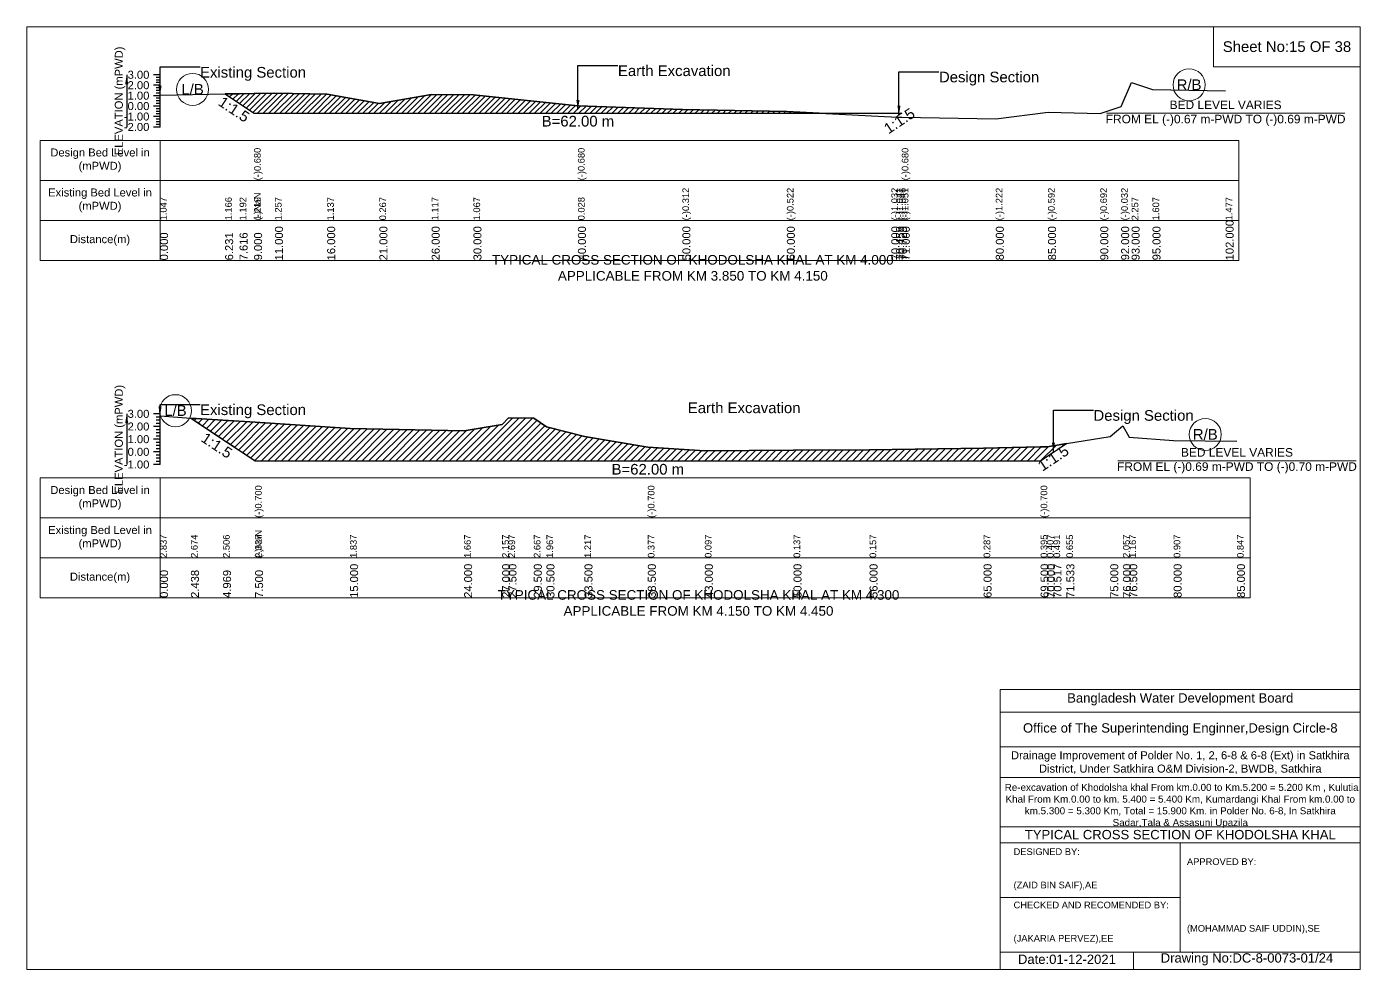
# Model space of a CAD drawing. Header units: inches. Extents: x 93000 to 476000, y -4242 to 0.
# Drawn here: x 240000 to 246000, y -4242 to 0 of the extents above; entities that cross this region are included whole.
import ezdxf

# ---------------------------------------------------------------- set-up
doc = ezdxf.new("R2010")
doc.units = ezdxf.units.IN
doc.header["$LTSCALE"] = 7
doc.header["$MEASUREMENT"] = 0
doc.linetypes.add('DASHED', pattern=[0.75, 0.5, -0.25])
for name, color, linetype, lineweight in [('Cross section Data Border', 7, 'Continuous', 9), ('Cross Section Labels', 7, 'Continuous', 9), ('Design_Bed_Level for Xsection', 7, 'DASHED', 25), ('Existing_Bed_Level for Xsection', 7, 'Continuous', 25), ('Long Section Labels', 7, 'Continuous', 9)]:
    doc.layers.add(name, color=color, linetype=linetype, lineweight=lineweight)
doc.styles.get("Standard").update_dxf_attribs({"font": 'arial.ttf'})
doc.dimstyles.get("Standard").update_dxf_attribs({"dimtxt": 0.18, "dimasz": 0.18, "dimexe": 0.18, "dimexo": 0.0625, "dimgap": 0.09, "dimtad": 0, "dimtih": 1, "dimtoh": 1, "dimdec": 4, "dimzin": 0, "dimdsep": 46, "dimtxsty": 'Standard', "dimcen": 0.09, "dimadec": 0, "dimazin": 0, "dimtfac": 1, "dimtdec": 4, "dimtofl": 0, "dimtmove": 0, "dimatfit": 3, "dimfxl": 1, "dimtolj": 1, "dimtzin": 0, "dimarcsym": 0})

msp = doc.modelspace()

# ---------------------------------------------------------------- hatches: boundary and pattern name
at = {"layer": 'Existing_Bed_Level for Xsection'}
h = msp.add_hatch(dxfattribs=at)
h.set_pattern_fill('ANSI31', color=256, scale=141, style=0)
h.paths.add_polyline_path([(240892.9, -302.8), (240957.9, -346.1), (241023, -389.5), (241117, -389.5), (241352, -389.5), (241587, -389.5), (241822, -389.5), (242010, -389.5), (242480, -389.5), (242950, -389.5), (243420, -389.5), (243565.6, -389.5), (243420, -382.1), (242950, -372.2), (242480, -356.3), (242010, -307.4), (241822, -305.1), (241587, -345), (241352, -304.1), (241117, -298.5), (241023, -300.3), (240957.9, -301.5)])
h = msp.add_hatch(dxfattribs=at)
h.set_pattern_fill('ANSI31', color=256, scale=171, style=0)
h.paths.add_polyline_path([(240739, -1761.1), (240883.2, -1857.3), (241027.5, -1953.4), (241455, -1953.4), (241968, -1953.4), (242139, -1953.4), (242167.5, -1953.4), (242281.5, -1953.4), (242338.5, -1953.4), (242509.5, -1953.4), (242794.5, -1953.4), (243051, -1953.4), (243450, -1953.4), (243792, -1953.4), (244305, -1953.4), (244561.5, -1953.4), (244590, -1934.4), (244619.4, -1914.8), (244677.4, -1876.2), (244619.4, -1885.6), (244590, -1890.3), (244561.5, -1891), (244305, -1897.2), (243792, -1904.6), (243450, -1905.7), (243051, -1908), (242794.5, -1892), (242509.5, -1844.2), (242338.5, -1801.4), (242281.5, -1761.5), (242167.5, -1759.8), (242139, -1790.6), (241968, -1818.5), (241455, -1808.8), (241027.5, -1780.3), (240883.2, -1770.7)])

# ---------------------------------------------------------------- linework, layer by layer
at = {"layer": 'Cross section Data Border'}
for points in [[(240000, 0), (246000, 0), (246000, -4242), (240000, -4242)], [(245340, 0), (246000, 0), (246000, -180), (245340, -180)], [(240060, -511.6), (245454, -511.6), (245454, -1051.6), (240060, -1051.6)], [(240060, -2030.5), (245505, -2030.5), (245505, -2570.5), (240060, -2570.5)]]:
    msp.add_lwpolyline(points, close=True, dxfattribs=at)
for points in [[(240600, -511.6), (240600, -1051.6)], [(240060, -691.6), (245454, -691.6)], [(240060, -871.6), (245454, -871.6)], [(240600, -2030.5), (240600, -2570.5)], [(240060, -2210.5), (245505, -2210.5)], [(240060, -2390.5), (245505, -2390.5)], [(244380, -4242), (244380, -2982), (246000, -2982)], [(244380, -3084), (246000, -3084)], [(244380, -3240), (246000, -3240)], [(244380, -3378), (246000, -3378)], [(244380, -3600), (246000, -3600)], [(244380, -3672), (246000, -3672)], [(245190, -3672), (245190, -4164)], [(244380, -3918), (245190, -3918)], [(244380, -4164), (246000, -4164)], [(244980, -4164), (244980, -4242)]]:
    msp.add_lwpolyline(points, dxfattribs=at)
at = {"layer": 'Cross Section Labels'}
for points in [[(244858.2, -389.5), (245929.8, -389.5)], [(244909.2, -1953.4), (245980.8, -1953.4)]]:
    msp.add_lwpolyline(points, dxfattribs=at)
for centre in [(240746.4, -282.1), (245229.5, -261.6), (240669.5, -1728), (245302.5, -1835)]:
    msp.add_circle(centre, 72, dxfattribs=at)
at = {"layer": 'Design_Bed_Level for Xsection'}
for points in [[(240892.9, -302.8), (240957.9, -346.1), (241023, -389.5), (242480, -389.5), (243937, -389.5), (243924.3, -398), (243911.6, -406.5)], [(240739, -1761.1), (240883.2, -1857.3), (241027.5, -1953.4), (242794.5, -1953.4), (244561.5, -1953.4), (244619.4, -1914.8), (244677.4, -1876.2)]]:
    msp.add_lwpolyline(points, dxfattribs=at)
at = {"layer": 'Existing_Bed_Level for Xsection'}
for points in [[(240600, -216.6), (240570, -216.6)], [(240600, -228.3), (240582, -228.3)], [(240600, -451.6), (240600, -404.6), (240600, -357.6), (240600, -310.6), (240600, -263.6), (240600, -216.6)], [(240600, -263.6), (240570, -263.6)], [(240600, -240.1), (240582, -240.1)], [(240600, -251.8), (240582, -251.8)], [(240600, -275.3), (240582, -275.3)], [(240600, -287.1), (240582, -287.1)], [(240600, -298.8), (240582, -298.8)], [(240600, -308.4), (240892.9, -302.8), (240957.9, -301.5), (241023, -300.3), (241023, -300.3), (241117, -298.5), (241352, -304.1), (241587, -345), (241822, -305.1), (242010, -307.4), (242480, -356.3), (242480, -356.3), (242950, -372.2), (243420, -382.1), (243890, -406.1), (243911.6, -406.5), (243924.3, -406.7), (243937, -407), (243937, -407), (244360, -415), (244595, -385.4), (244830, -390.1), (244924, -359.1), (244971, -251.5), (245065, -282), (245394, -288.1)], [(240600, -310.6), (240570, -310.6)], [(240600, -357.6), (240570, -357.6)], [(240600, -322.3), (240582, -322.3)], [(240600, -334.1), (240582, -334.1)], [(240600, -345.8), (240582, -345.8)], [(240600, -404.6), (240570, -404.6)], [(240600, -369.3), (240582, -369.3)], [(240600, -381.1), (240582, -381.1)], [(240600, -392.8), (240582, -392.8)], [(240600, -416.3), (240582, -416.3)], [(240600, -451.6), (240570, -451.6)], [(240600, -428.1), (240582, -428.1)], [(240600, -439.8), (240582, -439.8)], [(240600, -1742.5), (240570, -1742.5)], [(240600, -1799.5), (240570, -1799.5)], [(240600, -1756.8), (240582, -1756.8)], [(240600, -1771), (240582, -1771)], [(240600, -1785.3), (240582, -1785.3)], [(240600, -1970.5), (240600, -1913.5), (240600, -1856.5), (240600, -1799.5), (240600, -1742.5)], [(240600, -1751.8), (240739, -1761.1), (240883.2, -1770.7), (241027.5, -1780.3), (241027.5, -1780.3), (241455, -1808.8), (241968, -1818.5), (242139, -1790.6), (242167.5, -1759.8), (242281.5, -1761.5), (242338.5, -1801.4), (242509.5, -1844.2), (242794.5, -1892), (242794.5, -1892), (243051, -1908), (243450, -1905.7), (243792, -1904.6), (244305, -1897.2), (244561.5, -1891), (244561.5, -1891), (244590, -1890.3), (244619.4, -1885.6), (244677.4, -1876.2), (244875, -1844.2), (244932, -1796.3), (244960.5, -1847), (245160, -1861.8), (245445, -1865.2)], [(240600, -1856.5), (240570, -1856.5)], [(240600, -1813.8), (240582, -1813.8)], [(240600, -1828), (240582, -1828)], [(240600, -1842.3), (240582, -1842.3)], [(240600, -1913.5), (240570, -1913.5)], [(240600, -1870.8), (240582, -1870.8)], [(240600, -1885), (240582, -1885)], [(240600, -1899.3), (240582, -1899.3)], [(240600, -1970.5), (240570, -1970.5)], [(240600, -1927.8), (240582, -1927.8)], [(240600, -1942), (240582, -1942)], [(240600, -1956.3), (240582, -1956.3)]]:
    msp.add_lwpolyline(points, dxfattribs=at)
for points in [[(240892.9, -302.8), (240957.9, -346.1), (241023, -389.5), (241023, -389.5), (241117, -389.5), (241352, -389.5), (241587, -389.5), (241822, -389.5), (242010, -389.5), (242480, -389.5), (242480, -389.5), (242950, -389.5), (243420, -389.5), (243565.6, -389.5), (243420, -382.1), (242950, -372.2), (242480, -356.3), (242480, -356.3), (242010, -307.4), (241822, -305.1), (241587, -345), (241352, -304.1), (241117, -298.5), (241023, -300.3), (241023, -300.3), (240957.9, -301.5)], [(240739, -1761.1), (240883.2, -1857.3), (241027.5, -1953.4), (241027.5, -1953.4), (241455, -1953.4), (241968, -1953.4), (242139, -1953.4), (242167.5, -1953.4), (242281.5, -1953.4), (242338.5, -1953.4), (242509.5, -1953.4), (242794.5, -1953.4), (242794.5, -1953.4), (243051, -1953.4), (243450, -1953.4), (243792, -1953.4), (244305, -1953.4), (244561.5, -1953.4), (244561.5, -1953.4), (244590, -1934.4), (244619.4, -1914.8), (244677.4, -1876.2), (244677.4, -1876.2), (244677.4, -1876.2), (244619.4, -1885.6), (244590, -1890.3), (244561.5, -1891), (244561.5, -1891), (244305, -1897.2), (243792, -1904.6), (243450, -1905.7), (243051, -1908), (242794.5, -1892), (242794.5, -1892), (242509.5, -1844.2), (242338.5, -1801.4), (242281.5, -1761.5), (242167.5, -1759.8), (242139, -1790.6), (241968, -1818.5), (241455, -1808.8), (241027.5, -1780.3), (241027.5, -1780.3), (240883.2, -1770.7)]]:
    msp.add_lwpolyline(points, close=True, dxfattribs=at)

# ---------------------------------------------------------------- texts
at = {"layer": 'Cross section Data Border', "attachment_point": 5}
for s, insert, char_height in [('Sheet No:15 OF 38', (245670, -90), 48), ('Bangladesh Water Development Board', (245190, -3027), 42), ('Office of The Superintending Enginner,Design Circle-8', (245190, -3162), 42)]:
    msp.add_mtext(s, dxfattribs=dict(at, insert=insert, char_height=char_height))
at = {"layer": 'Cross section Data Border'}
for s, insert, char_height, width, attachment_point in [('Design Bed Level in (mPWD)', (240330, -601.6), 36, 480, 5), ('Existing Bed Level in (mPWD)', (240330, -781.6), 36, 480, 5), ('Distance(m)', (240330, -961.6), 36, 480, 5), ('Design Bed Level in (mPWD)', (240330, -2120.5), 36, 480, 5), ('Existing Bed Level in (mPWD)', (240330, -2300.5), 36, 480, 5), ('Distance(m)', (240330, -2480.5), 36, 480, 5), ('Drainage Improvement of Polder No. 1, 2, 6-8 & 6-8 (Ext) in Satkhira District, Under Satkhira O&M Division-2, BWDB, Satkhira', (245190, -3312), 36, 1680, 5), (' Re-excavation of Khodolsha khal From km.0.00 to Km.5.200 = 5.200 Km , Kulutia Khal From Km.0.00 to km. 5.400 = 5.400 Km, Kumardangi Khal From km.0.00 to km.5.300 = 5.300 Km, Total = 15.900 Km. in Polder No. 6-8, In Satkhira Sadar,Tala & Assasuni Upazila', (245190, -3507), 31.6143, 1620, 5), ('TYPICAL CROSS SECTION OF KHODOLSHA KHAL', (245190, -3636), 42, 1680, 5), ('DESIGNED BY:^J^J^J(ZAID BIN SAIF),AE', (244440, -3792), 30, 840, 4), ('APPROVED BY:^J^J^J^J^J^J(MOHAMMAD SAIF UDDIN),SE', (245220, -3912), 30, 840, 4), ('CHECKED AND RECOMENDED BY:^J^J^J(JAKARIA PERVEZ),EE', (244440, -4032), 30, 840, 4), ('Date:01-12-2021', (244680, -4197), 42, 840, 5), ('Drawing No:DC-8-0073-01/24', (245490, -4197), 42, 1320, 5)]:
    msp.add_mtext(s, dxfattribs=dict(at, insert=insert, char_height=char_height, width=width, attachment_point=attachment_point))
at = {"layer": 'Cross Section Labels'}
for s, insert, char_height, attachment_point in [('Existing Section', (240780, -181.3), 48, 1), ('Earth Excavation', (242660, -174.3), 48, 1), ('Design Section', (244104.3, -202.5), 48, 1), ('R/B', (245229.5, -261.6), 48, 5), ('L/B', (240746.4, -282.1), 48, 5), ('BED LEVEL VARIES ^JFROM EL (-)0.67 m-PWD TO (-)0.69 m-PWD', (245394, -389.5), 38.4, 5), ('B=62.00 m', (242480, -401.3), 48, 2), ('TYPICAL CROSS SECTION OF KHODOLSHA KHAL AT KM 4.000^JAPPLICABLE FROM KM 3.850 TO KM 4.150', (242997, -1085.5), 43.2, 5), ('L/B', (240669.5, -1728), 48, 5), ('Existing Section', (240780, -1699.8), 48, 1), ('Earth Excavation', (242974.5, -1691.2), 48, 1), ('Design Section', (244799.4, -1725.4), 48, 1), ('R/B', (245302.5, -1835), 48, 5), ('BED LEVEL VARIES ^JFROM EL (-)0.69 m-PWD TO (-)0.70 m-PWD', (245445, -1953.4), 38.4, 5), ('B=62.00 m', (242794.5, -1967.7), 48, 2), ('TYPICAL CROSS SECTION OF KHODOLSHA KHAL AT KM 4.300^JAPPLICABLE FROM KM 4.150 TO KM 4.450', (243022.5, -2593.5), 43.2, 5)]:
    msp.add_mtext(s, dxfattribs=dict(at, insert=insert, char_height=char_height, attachment_point=attachment_point))
at = {"layer": 'Cross Section Labels', "char_height": 48, "attachment_point": 2}
for insert, rotation in [((240946.2, -352), 326.30993), ((243912.5, -403.9), 33.69007), ((240869, -1864.4), 326.30993), ((244605.2, -1921.9), 33.69007)]:
    msp.add_mtext('1:1.5', dxfattribs=dict(at, insert=insert, rotation=rotation))
at = {"layer": 'Existing_Bed_Level for Xsection', "char_height": 36, "attachment_point": 5, "rotation": 90}
for insert in [(240420, -334.1), (240420, -1856.5)]:
    msp.add_mtext('ELEVATION (mPWD)', dxfattribs=dict(at, insert=insert))
at = {"layer": 'Existing_Bed_Level for Xsection', "char_height": 36, "attachment_point": 6}
for s, insert in [('3.00', (240552, -216.6)), ('2.00', (240552, -263.6)), ('1.00', (240552, -310.6)), ('0.00', (240552, -357.6)), ('-1.00', (240552, -404.6)), ('-2.00', (240552, -451.6)), ('3.00', (240552, -1742.5)), ('2.00', (240552, -1799.5)), ('1.00', (240552, -1856.5)), ('0.00', (240552, -1913.5)), ('-1.00', (240552, -1970.5))]:
    msp.add_mtext(s, dxfattribs=dict(at, insert=insert))
at = {"layer": 'Long Section Labels', "attachment_point": 1, "rotation": 90}
for s, insert, char_height in [('(-)0.680', (241023, -691.6), 30), ('(-)0.680', (242480, -691.6), 30), ('(-)0.680', (243937, -691.6), 30), ('1.047', (240600, -871.6), 30), ('1.166', (240892.9, -871.6), 30), ('1.192', (240957.9, -871.6), 30), ('(-)NaN', (241023, -871.6), 30), ('(-)NaN', (241023, -871.6), 30), ('1.219', (241023, -871.6), 30), ('1.219', (241023, -871.6), 30), ('1.257', (241117, -871.6), 30), ('1.137', (241352, -871.6), 30), ('0.267', (241587, -871.6), 30), ('1.117', (241822, -871.6), 30), ('1.067', (242010, -871.6), 30), ('0.028', (242480, -871.6), 30), ('0.028', (242480, -871.6), 30), ('0.028', (242480, -871.6), 30), ('(-)0.312', (242950, -871.6), 30), ('(-)0.522', (243420, -871.6), 30), ('(-)1.032', (243890, -871.6), 30), ('(-)1.041', (243911.6, -871.6), 30), ('(-)1.046', (243924.3, -871.6), 30), ('(-)1.051', (243937, -871.6), 30), ('(-)1.051', (243937, -871.6), 30), ('(-)1.222', (244360, -871.6), 30), ('(-)0.592', (244595, -871.6), 30), ('(-)0.692', (244830, -871.6), 30), ('(-)0.032', (244924, -871.6), 30), ('2.257', (244971, -871.6), 30), ('1.607', (245065, -871.6), 30), ('1.477', (245394, -871.6), 30), ('11.000', (241117, -1051.6), 36), ('16.000', (241352, -1051.6), 36), ('21.000', (241587, -1051.6), 36), ('26.000', (241822, -1051.6), 36), ('30.000', (242010, -1051.6), 36), ('40.000', (242480, -1051.6), 36), ('40.000', (242480, -1051.6), 36), ('40.000', (242480, -1051.6), 36), ('50.000', (242950, -1051.6), 36), ('60.000', (243420, -1051.6), 36), ('70.000', (243890, -1051.6), 36), ('71.000', (243937, -1051.6), 36), ('71.000', (243937, -1051.6), 36), ('71.000', (243937, -1051.6), 36), ('80.000', (244360, -1051.6), 36), ('85.000', (244595, -1051.6), 36), ('90.000', (244830, -1051.6), 36), ('92.000', (244924, -1051.6), 36), ('93.000', (244971, -1051.6), 36), ('95.000', (245065, -1051.6), 36), ('102.000', (245394, -1051.6), 36), ('0.000', (240600, -1051.6), 36), ('6.231', (240892.9, -1051.6), 36), ('7.616', (240957.9, -1051.6), 36), ('9.000', (241023, -1051.6), 36), ('9.000', (241023, -1051.6), 36), ('9.000', (241023, -1051.6), 36), ('70.459', (243911.6, -1051.6), 36), ('70.729', (243924.3, -1051.6), 36), ('(-)0.700', (241027.5, -2210.5), 30), ('(-)0.700', (242794.5, -2210.5), 30), ('(-)0.700', (244561.5, -2210.5), 30), ('(-)NaN', (241027.5, -2390.5), 30), ('(-)NaN', (241027.5, -2390.5), 30), ('2.837', (240600, -2390.5), 30), ('2.674', (240739, -2390.5), 30), ('2.506', (240883.2, -2390.5), 30), ('2.337', (241027.5, -2390.5), 30), ('2.337', (241027.5, -2390.5), 30), ('1.837', (241455, -2390.5), 30), ('1.667', (241968, -2390.5), 30), ('2.157', (242139, -2390.5), 30), ('2.697', (242167.5, -2390.5), 30), ('2.667', (242281.5, -2390.5), 30), ('1.967', (242338.5, -2390.5), 30), ('1.217', (242509.5, -2390.5), 30), ('1.217', (242509.5, -2390.5), 30), ('0.377', (242794.5, -2390.5), 30), ('0.377', (242794.5, -2390.5), 30), ('0.097', (243051, -2390.5), 30), ('0.137', (243450, -2390.5), 30), ('0.157', (243792, -2390.5), 30), ('0.287', (244305, -2390.5), 30), ('0.395', (244561.5, -2390.5), 30), ('0.395', (244561.5, -2390.5), 30), ('0.395', (244561.5, -2390.5), 30), ('0.407', (244590, -2390.5), 30), ('0.491', (244619.4, -2390.5), 30), ('0.655', (244677.4, -2390.5), 30), ('2.057', (244932, -2390.5), 30), ('1.167', (244960.5, -2390.5), 30), ('0.907', (245160, -2390.5), 30), ('0.847', (245445, -2390.5), 30), ('0.000', (240600, -2570.5), 36), ('2.438', (240739, -2570.5), 36), ('4.969', (240883.2, -2570.5), 36), ('7.500', (241027.5, -2570.5), 36), ('7.500', (241027.5, -2570.5), 36), ('7.500', (241027.5, -2570.5), 36), ('15.000', (241455, -2570.5), 36), ('24.000', (241968, -2570.5), 36), ('27.000', (242139, -2570.5), 36), ('27.500', (242167.5, -2570.5), 36), ('29.500', (242281.5, -2570.5), 36), ('30.500', (242338.5, -2570.5), 36), ('33.500', (242509.5, -2570.5), 36), ('38.500', (242794.5, -2570.5), 36), ('38.500', (242794.5, -2570.5), 36), ('38.500', (242794.5, -2570.5), 36), ('43.000', (243051, -2570.5), 36), ('50.000', (243450, -2570.5), 36), ('56.000', (243792, -2570.5), 36), ('65.000', (244305, -2570.5), 36), ('69.500', (244561.5, -2570.5), 36), ('69.500', (244561.5, -2570.5), 36), ('69.500', (244561.5, -2570.5), 36), ('70.000', (244590, -2570.5), 36), ('70.517', (244619.4, -2570.5), 36), ('71.533', (244677.4, -2570.5), 36), ('75.000', (244875, -2570.5), 36), ('76.000', (244932, -2570.5), 36), ('76.500', (244960.5, -2570.5), 36), ('80.000', (245160, -2570.5), 36), ('85.000', (245445, -2570.5), 36)]:
    msp.add_mtext(s, dxfattribs=dict(at, insert=insert, char_height=char_height))

# ---------------------------------------------------------------- leaders
at = {"layer": 'Cross Section Labels', "annotation_type": 0, "has_hookline": 1, "hookline_direction": 0}
for points, text_width in [([(242480, -372.9), (242480, -174.3), (242659.9, -174.3)], 497), ([(240600, -308.4), (240600, -181.3), (240779.9, -181.3)], 467.2), ([(243924.3, -398), (243924.3, -202.5), (244104.2, -202.5)], 441.2), ([(240600, -1751.8), (240600, -1699.8), (240779.9, -1699.8)], 467.2), ([(244619.4, -1914.8), (244619.4, -1725.4), (244799.4, -1725.4)], 441.2)]:
    msp.add_leader(points, dimstyle='Standard', override={"dimasz": 43.2}, dxfattribs=dict(at, text_width=text_width))
at = {"layer": 'Existing_Bed_Level for Xsection'}
for points in [[(240450, -216.6), (240450, -451.6)], [(240450, -1742.5), (240450, -1970.5)]]:
    msp.add_leader(points, dimstyle='Standard', override={"dimasz": 43.2}, dxfattribs=at)

doc.saveas('drawing.dxf')
